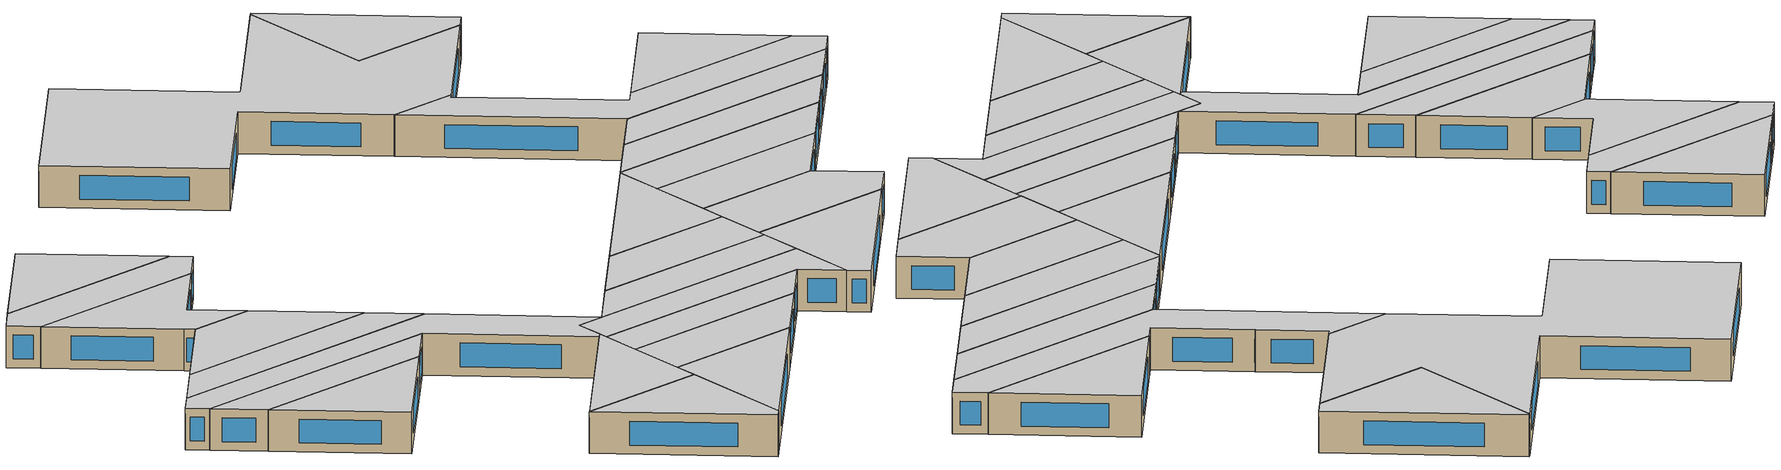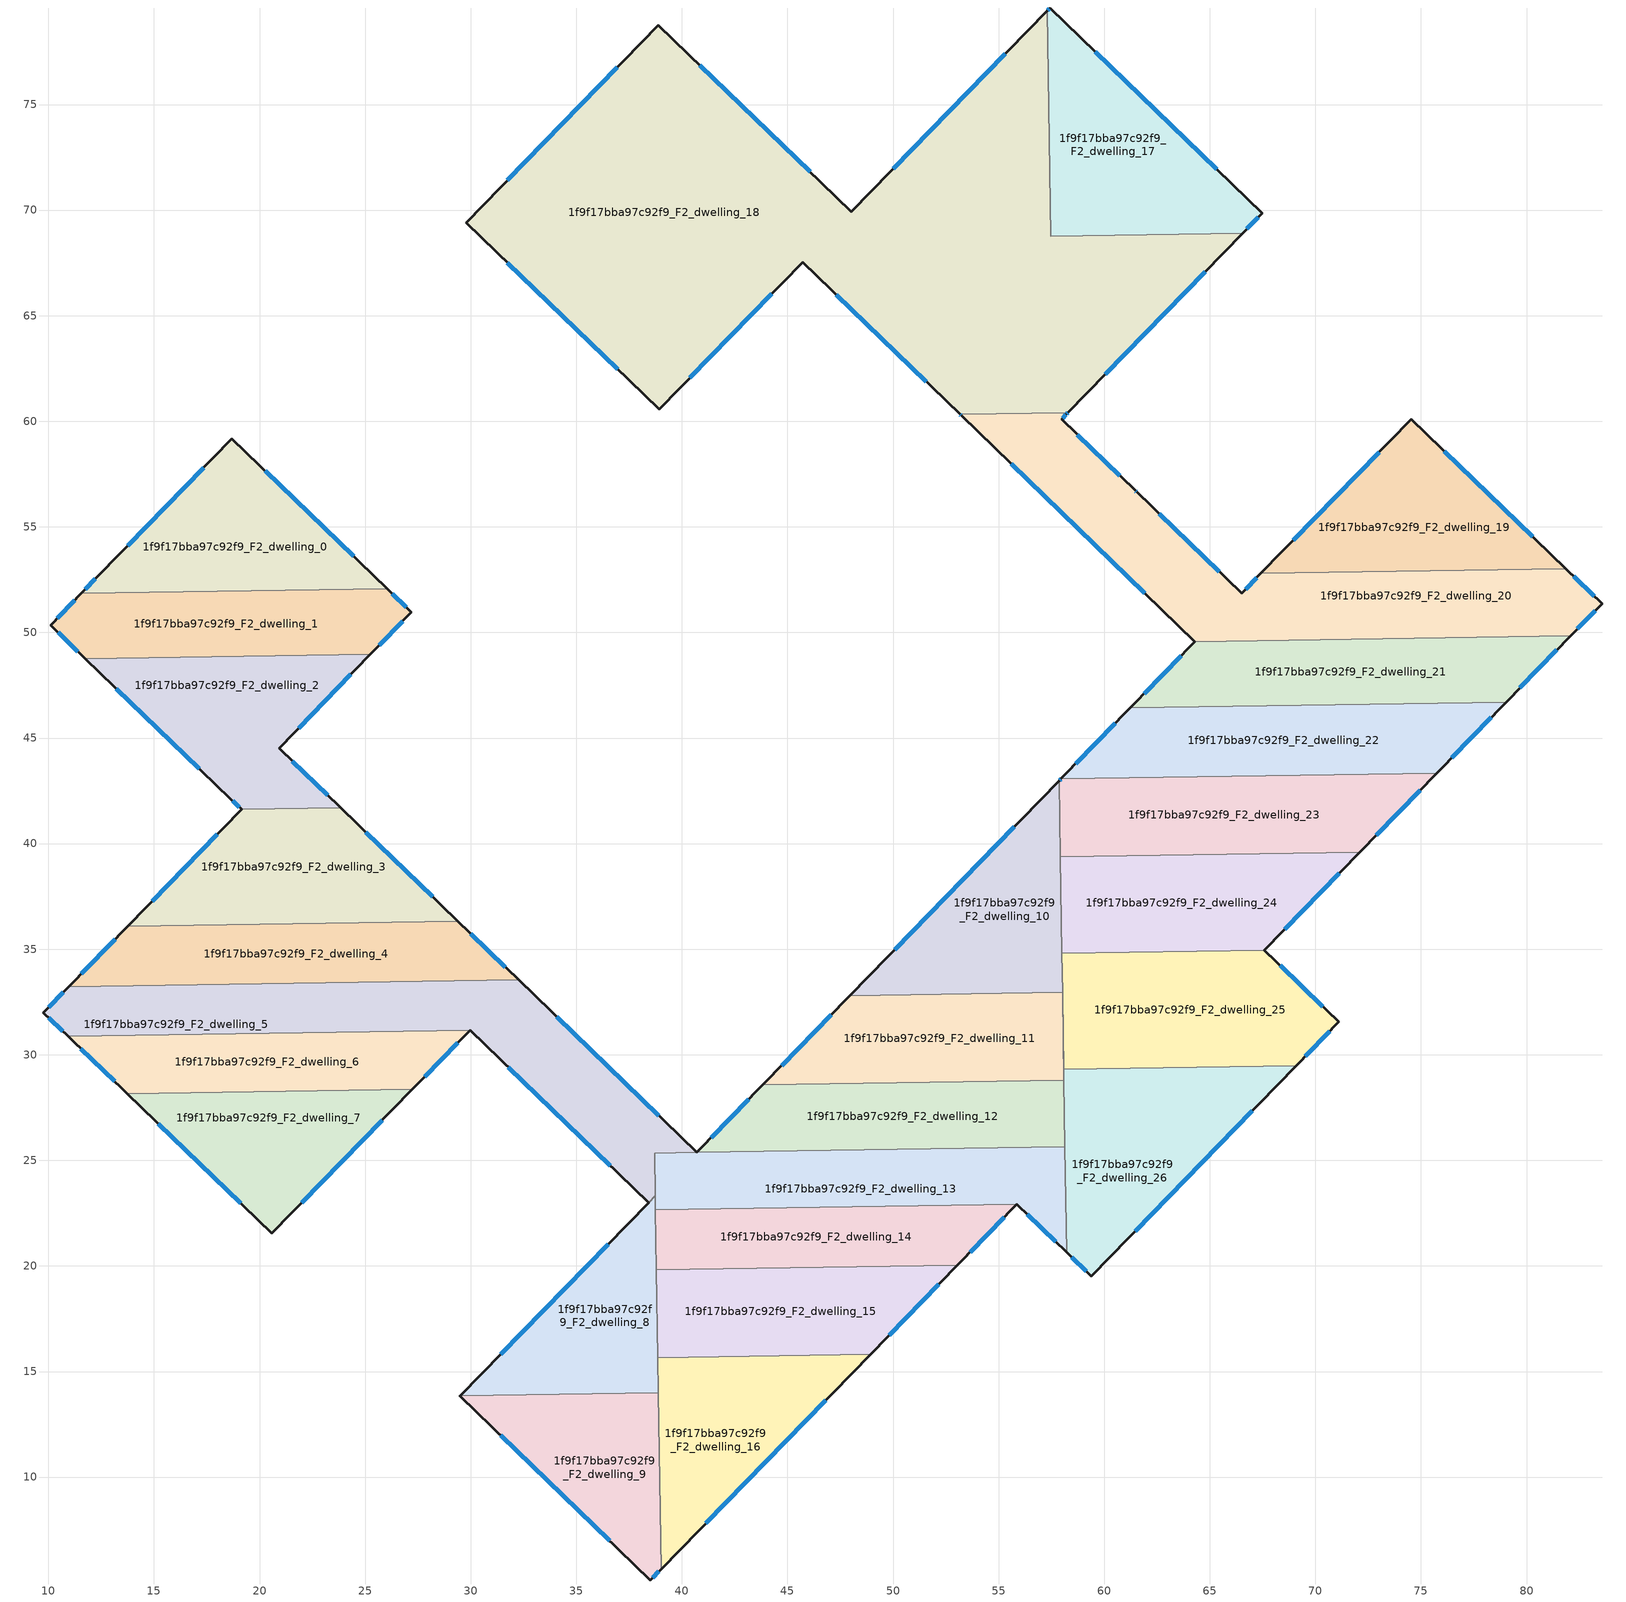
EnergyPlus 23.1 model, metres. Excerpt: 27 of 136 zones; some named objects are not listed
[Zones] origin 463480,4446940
1f9f17bba97c92f9_F2_dwelling_0
 floor to 1f9f17bba97c92f9_F1_dwelling_0 (EU_floor_Construction): 26.04,52.08 11.56,51.85 12.41,52.73 18.7,59.18 z6
 wall outside (EU_wall_Construction): 26.04,52.08 18.7,59.18 12.41,52.73 11.56,51.85 z6:9
 wall to 1f9f17bba97c92f9_F2_dwelling_1 (EU_wall_Construction): 11.56,51.85 26.04,52.08 z6:9
 window (EU_Window_Construction): 12.22,52.54 11.74,52.04 / 17.35,57.8 13.75,54.11 / 24.46,53.6 20.27,57.66 z6.64:8.36
 ceiling to 1f9f17bba97c92f9_F3_dwelling_0 (EU_floor_Construction): 26.04,52.08 18.7,59.18 12.41,52.73 11.56,51.85 z9
1f9f17bba97c92f9_F2_dwelling_1
 floor to 1f9f17bba97c92f9_F1_dwelling_1 (EU_floor_Construction): 27.2,50.96 25.25,48.96 11.76,48.75 10.1,50.35 11.56,51.85 26.04,52.08 z6
 wall outside (EU_wall_Construction): 25.25,48.96 27.2,50.96 26.04,52.08 / 11.56,51.85 10.1,50.35 11.76,48.75 z6:9
 wall to 1f9f17bba97c92f9_F2_dwelling_2 (EU_wall_Construction): 11.76,48.75 25.25,48.96 z6:9
 window (EU_Window_Construction): 26.95,51.2 26.29,51.84 / 25.67,49.39 26.78,50.53 / 10.46,50.01 11.4,49.1 / 11.25,51.53 10.41,50.67 z6.64:8.36
 ceiling to 1f9f17bba97c92f9_F3_dwelling_1 (EU_floor_Construction): 25.25,48.96 27.2,50.96 26.04,52.08 11.56,51.85 10.1,50.35 11.76,48.75 z9
1f9f17bba97c92f9_F2_dwelling_10
 floor to 1f9f17bba97c92f9_F1_dwelling_10 (EU_floor_Construction): 57.87,42.98 58.03,32.96 47.95,32.8 z6
 wall outside (EU_wall_Construction): 57.87,42.98 47.95,32.8 z6:9
 wall to 1f9f17bba97c92f9_F2_dwelling_11 (EU_wall_Construction): 47.95,32.8 58.03,32.96 z6:9
 wall to 1f9f17bba97c92f9_F2_dwelling_24 (EU_wall_Construction): 58,34.81 57.93,39.38 z6:9
 wall to 1f9f17bba97c92f9_F2_dwelling_23 (EU_wall_Construction): 57.93,39.38 57.87,42.98 z6:9
 wall to 1f9f17bba97c92f9_F2_dwelling_25 (EU_wall_Construction): 58.03,32.96 58,34.81 z6:9
 window (EU_Window_Construction): 55.75,40.8 50.07,34.98 z6.64:8.36
 ceiling to 1f9f17bba97c92f9_F3_dwelling_10 (EU_floor_Construction): 58.03,32.96 57.87,42.98 47.95,32.8 z9
1f9f17bba97c92f9_F2_dwelling_11
 floor to 1f9f17bba97c92f9_F1_dwelling_11 (EU_floor_Construction): 58.03,32.96 58.09,28.8 43.84,28.58 47.95,32.8 z6
 wall outside (EU_wall_Construction): 47.95,32.8 43.84,28.58 z6:9
 wall to 1f9f17bba97c92f9_F2_dwelling_12 (EU_wall_Construction): 43.84,28.58 58.09,28.8 z6:9
 wall to 1f9f17bba97c92f9_F2_dwelling_26 (EU_wall_Construction): 58.09,28.8 58.03,32.77 z6:9
 wall to 1f9f17bba97c92f9_F2_dwelling_25 (EU_wall_Construction): 58.03,32.77 58.03,32.95 z6:9
 window (EU_Window_Construction): 47.07,31.9 44.72,29.49 z6.64:8.36
 ceiling to 1f9f17bba97c92f9_F3_dwelling_11 (EU_floor_Construction): 58.09,28.8 58.03,32.96 47.95,32.8 43.84,28.58 z9
1f9f17bba97c92f9_F2_dwelling_12
 floor to 1f9f17bba97c92f9_F1_dwelling_12 (EU_floor_Construction): 58.09,28.8 58.14,25.64 40.71,25.37 43.84,28.58 z6
 wall outside (EU_wall_Construction): 43.84,28.58 40.71,25.37 z6:9
 wall to 1f9f17bba97c92f9_F2_dwelling_13 (EU_wall_Construction): 40.71,25.37 58.14,25.64 z6:9
 wall to 1f9f17bba97c92f9_F2_dwelling_26 (EU_wall_Construction): 58.14,25.64 58.09,28.8 z6:9
 window (EU_Window_Construction): 43.17,27.89 41.38,26.06 z6.64:8.36
 ceiling to 1f9f17bba97c92f9_F3_dwelling_12 (EU_floor_Construction): 58.14,25.64 58.09,28.8 43.84,28.58 40.71,25.37 z9
1f9f17bba97c92f9_F2_dwelling_13
 floor to 1f9f17bba97c92f9_F1_dwelling_13 (EU_floor_Construction): 58.14,25.64 58.22,20.64 55.86,22.92 38.75,22.66 38.71,25.34 z6
 wall outside (EU_wall_Construction): 55.86,22.92 58.22,20.64 z6:9
 wall to 1f9f17bba97c92f9_F2_dwelling_14 (EU_wall_Construction): 38.75,22.66 55.86,22.92 z6:9
 wall to 1f9f17bba97c92f9_F2_dwelling_5 (EU_wall_Construction): 40.71,25.37 38.71,25.34 38.74,23.32 z6:9
 wall to 1f9f17bba97c92f9_F2_dwelling_8 (EU_wall_Construction): 38.74,23.32 38.75,22.66 z6:9
 wall to 1f9f17bba97c92f9_F2_dwelling_26 (EU_wall_Construction): 58.22,20.64 58.14,25.64 z6:9
 window (EU_Window_Construction): 56.36,22.44 57.71,21.13 z6.64:8.36
 ceiling to 1f9f17bba97c92f9_F3_dwelling_13 (EU_floor_Construction): 58.22,20.64 58.14,25.64 38.71,25.34 38.75,22.66 55.86,22.92 z9
1f9f17bba97c92f9_F2_dwelling_14
 floor to 1f9f17bba97c92f9_F1_dwelling_14 (EU_floor_Construction): 55.86,22.92 53.04,20.04 38.79,19.82 38.75,22.66 z6
 wall outside (EU_wall_Construction): 53.04,20.04 55.86,22.92 z6:9
 wall to 1f9f17bba97c92f9_F2_dwelling_15 (EU_wall_Construction): 38.79,19.82 53.04,20.04 z6:9
 wall to 1f9f17bba97c92f9_F2_dwelling_8 (EU_wall_Construction): 38.75,22.66 38.79,19.82 z6:9
 window (EU_Window_Construction): 53.64,20.65 55.25,22.31 z6.64:8.36
 ceiling to 1f9f17bba97c92f9_F3_dwelling_14 (EU_floor_Construction): 53.04,20.04 55.86,22.92 38.75,22.66 38.79,19.82 z9
1f9f17bba97c92f9_F2_dwelling_15
 floor to 1f9f17bba97c92f9_F1_dwelling_15 (EU_floor_Construction): 53.04,20.04 48.93,15.82 38.86,15.66 38.79,19.82 z6
 wall outside (EU_wall_Construction): 48.93,15.82 53.04,20.04 z6:9
 wall to 1f9f17bba97c92f9_F2_dwelling_16 (EU_wall_Construction): 38.86,15.66 48.93,15.82 z6:9
 wall to 1f9f17bba97c92f9_F2_dwelling_8 (EU_wall_Construction): 38.79,19.82 38.86,15.66 z6:9
 window (EU_Window_Construction): 49.81,16.72 52.16,19.13 z6.64:8.36
 ceiling to 1f9f17bba97c92f9_F3_dwelling_15 (EU_floor_Construction): 48.93,15.82 53.04,20.04 38.79,19.82 38.86,15.66 z9
1f9f17bba97c92f9_F2_dwelling_16
 floor to 1f9f17bba97c92f9_F1_dwelling_16 (EU_floor_Construction): 48.93,15.82 39.01,5.64 38.86,15.66 z6
 wall outside (EU_wall_Construction): 39.01,5.64 48.93,15.82 z6:9
 wall to 1f9f17bba97c92f9_F2_dwelling_9 (EU_wall_Construction): 38.88,14 39.01,5.64 z6:9
 wall to 1f9f17bba97c92f9_F2_dwelling_8 (EU_wall_Construction): 38.86,15.66 38.88,14 z6:9
 window (EU_Window_Construction): 41.14,7.82 46.81,13.64 z6.64:8.36
 ceiling to 1f9f17bba97c92f9_F3_dwelling_16 (EU_floor_Construction): 39.01,5.64 48.93,15.82 38.86,15.66 z9
1f9f17bba97c92f9_F2_dwelling_17
 floor to 1f9f17bba97c92f9_F1_dwelling_17 (EU_floor_Construction): 67.48,69.85 66.56,68.91 57.47,68.77 57.3,79.44 57.43,79.57 z6
 wall outside (EU_wall_Construction): 66.56,68.91 67.48,69.85 57.43,79.57 57.3,79.44 z6:9
 wall to 1f9f17bba97c92f9_F2_dwelling_18 (EU_wall_Construction): 57.3,79.44 57.47,68.77 66.56,68.91 z6:9
 window (EU_Window_Construction): 66.76,69.11 67.29,69.65 / 57.41,79.54 57.33,79.47 / 65.33,71.93 59.59,77.49 z6.64:8.36
 ceiling to 1f9f17bba97c92f9_F3_dwelling_17 (EU_floor_Construction): 66.56,68.91 67.48,69.85 57.43,79.57 57.3,79.44 57.47,68.77 z9
1f9f17bba97c92f9_F2_dwelling_18
 floor to 1f9f17bba97c92f9_F1_dwelling_18 (EU_floor_Construction): 57.3,79.44 57.47,68.77 66.56,68.91 58.27,60.4 53.17,60.32 45.72,67.53 38.92,60.57 29.78,69.4 38.89,78.76 48.03,69.92 z6
 wall outside (EU_wall_Construction): 57.3,79.44 48.03,69.92 38.89,78.76 29.78,69.4 38.92,60.57 45.72,67.53 53.17,60.32 / 58.27,60.4 66.56,68.91 z6:9
 wall to 1f9f17bba97c92f9_F2_dwelling_20 (EU_wall_Construction): 53.17,60.32 58.27,60.4 z6:9
 window (EU_Window_Construction): 40.38,62.06 44.26,66.04 / 31.74,67.51 36.97,62.46 / 36.94,76.76 31.73,71.41 / 46.07,71.82 40.85,76.87 / 55.32,77.4 50.02,71.96 / 60.05,62.22 64.79,67.09 / 47.31,65.98 51.57,61.87 z6.64:8.36
 ceiling to 1f9f17bba97c92f9_F3_dwelling_18 (EU_floor_Construction): 58.27,60.4 66.56,68.91 57.47,68.77 57.3,79.44 48.03,69.92 38.89,78.76 29.78,69.4 38.92,60.57 45.72,67.53 53.17,60.32 z9
1f9f17bba97c92f9_F2_dwelling_19
 floor to 1f9f17bba97c92f9_F1_dwelling_19 (EU_floor_Construction): 81.86,53.02 67.42,52.79 74.54,60.1 z6
 wall outside (EU_wall_Construction): 81.86,53.02 74.54,60.1 67.42,52.79 z6:9
 wall to 1f9f17bba97c92f9_F2_dwelling_20 (EU_wall_Construction): 67.42,52.79 81.86,53.02 z6:9
 window (EU_Window_Construction): 80.29,54.53 76.11,58.58 / 73.01,58.53 68.94,54.36 z6.64:8.36
 ceiling to 1f9f17bba97c92f9_F3_dwelling_19 (EU_floor_Construction): 81.86,53.02 74.54,60.1 67.42,52.79 z9
1f9f17bba97c92f9_F2_dwelling_2
 floor to 1f9f17bba97c92f9_F1_dwelling_2 (EU_floor_Construction): 25.25,48.96 20.92,44.52 23.85,41.69 19.15,41.62 18.6,42.13 11.76,48.75 z6
 wall outside (EU_wall_Construction): 23.85,41.69 20.92,44.52 25.25,48.96 / 11.76,48.75 18.6,42.13 19.15,41.62 z6:9
 wall to 1f9f17bba97c92f9_F2_dwelling_3 (EU_wall_Construction): 19.15,41.62 23.85,41.69 z6:9
 window (EU_Window_Construction): 21.85,45.47 24.33,48.01 / 23.22,42.29 21.55,43.91 / 18.72,42.02 19.03,41.73 / 13.22,47.33 17.14,43.55 z6.64:8.36
 ceiling to 1f9f17bba97c92f9_F3_dwelling_2 (EU_floor_Construction): 23.85,41.69 20.92,44.52 25.25,48.96 11.76,48.75 18.6,42.13 19.15,41.62 z9
1f9f17bba97c92f9_F2_dwelling_20
 floor to 1f9f17bba97c92f9_F1_dwelling_20 (EU_floor_Construction): 81.86,53.02 83.57,51.36 82.09,49.84 64.29,49.57 53.22,60.27 53.17,60.32 58.27,60.4 58.22,60.35 57.98,60.1 61.49,56.7 61.53,56.66 66.5,51.86 67.42,52.79 z6
 wall outside (EU_wall_Construction): 53.17,60.32 53.22,60.27 64.29,49.57 / 67.42,52.79 66.5,51.86 61.53,56.66 61.49,56.7 57.98,60.1 58.22,60.35 58.27,60.4 / 82.09,49.84 83.57,51.36 81.86,53.02 z6:9
 wall to 1f9f17bba97c92f9_F2_dwelling_21 (EU_wall_Construction): 64.29,49.57 82.09,49.84 z6:9
 window (EU_Window_Construction): 55.59,57.98 61.92,51.86 / 53.18,60.31 53.21,60.28 / 58.23,60.36 58.26,60.39 / 58.03,60.15 58.17,60.3 / 60.74,57.43 58.73,59.37 / 61.53,56.67 61.5,56.69 / 65.44,52.88 62.6,55.63 / 67.22,52.59 66.7,52.06 / 83.21,51.72 82.23,52.66 / 82.41,50.17 83.26,51.04 z6.64:8.36
 ceiling to 1f9f17bba97c92f9_F3_dwelling_20 (EU_floor_Construction): 82.09,49.84 83.57,51.36 81.86,53.02 67.42,52.79 66.5,51.86 61.53,56.66 61.49,56.7 57.98,60.1 58.22,60.35 58.27,60.4 53.17,60.32 53.22,60.27 64.29,49.57 z9
1f9f17bba97c92f9_F2_dwelling_21
 floor to 1f9f17bba97c92f9_F1_dwelling_21 (EU_floor_Construction): 82.09,49.84 79.03,46.7 61.23,46.43 64.29,49.57 z6
 wall outside (EU_wall_Construction): 64.29,49.57 61.23,46.43 / 79.03,46.7 82.09,49.84 z6:9
 wall to 1f9f17bba97c92f9_F2_dwelling_22 (EU_wall_Construction): 61.23,46.43 79.03,46.7 z6:9
 window (EU_Window_Construction): 63.64,48.9 61.89,47.1 / 79.69,47.38 81.44,49.17 z6.64:8.36
 ceiling to 1f9f17bba97c92f9_F3_dwelling_21 (EU_floor_Construction): 79.03,46.7 82.09,49.84 64.29,49.57 61.23,46.43 z9
1f9f17bba97c92f9_F2_dwelling_22
 floor to 1f9f17bba97c92f9_F1_dwelling_22 (EU_floor_Construction): 79.03,46.7 75.75,43.34 57.95,43.06 61.23,46.43 z6
 wall outside (EU_wall_Construction): 61.23,46.43 57.95,43.06 / 75.75,43.34 79.03,46.7 z6:9
 wall to 1f9f17bba97c92f9_F2_dwelling_23 (EU_wall_Construction): 57.95,43.06 75.75,43.34 z6:9
 window (EU_Window_Construction): 60.53,45.71 58.65,43.78 / 76.45,44.06 78.33,45.98 z6.64:8.36
 ceiling to 1f9f17bba97c92f9_F3_dwelling_22 (EU_floor_Construction): 75.75,43.34 79.03,46.7 61.23,46.43 57.95,43.06 z9
1f9f17bba97c92f9_F2_dwelling_23
 floor to 1f9f17bba97c92f9_F1_dwelling_23 (EU_floor_Construction): 75.75,43.34 72.1,39.6 57.93,39.38 57.87,42.98 57.95,43.06 z6
 wall outside (EU_wall_Construction): 72.1,39.6 75.75,43.34 / 57.95,43.06 57.87,42.98 z6:9
 wall to 1f9f17bba97c92f9_F2_dwelling_24 (EU_wall_Construction): 57.93,39.38 72.1,39.6 z6:9
 window (EU_Window_Construction): 72.89,40.4 74.97,42.54 / 57.93,43.04 57.89,42.99 z6.64:8.36
 ceiling to 1f9f17bba97c92f9_F3_dwelling_23 (EU_floor_Construction): 72.1,39.6 75.75,43.34 57.95,43.06 57.87,42.98 57.93,39.38 z9
1f9f17bba97c92f9_F2_dwelling_24
 floor to 1f9f17bba97c92f9_F1_dwelling_24 (EU_floor_Construction): 72.1,39.6 67.58,34.96 58,34.81 57.93,39.38 z6
 wall outside (EU_wall_Construction): 67.58,34.96 72.1,39.6 z6:9
 wall to 1f9f17bba97c92f9_F2_dwelling_25 (EU_wall_Construction): 58,34.81 67.58,34.96 z6:9
 window (EU_Window_Construction): 68.55,35.95 71.14,38.6 z6.64:8.36
 ceiling to 1f9f17bba97c92f9_F3_dwelling_24 (EU_floor_Construction): 67.58,34.96 72.1,39.6 57.93,39.38 58,34.81 z9
1f9f17bba97c92f9_F2_dwelling_25
 floor to 1f9f17bba97c92f9_F1_dwelling_25 (EU_floor_Construction): 71.11,31.55 69.09,29.48 58.08,29.31 58,34.81 67.58,34.96 z6
 wall outside (EU_wall_Construction): 69.09,29.48 71.11,31.55 67.58,34.96 z6:9
 wall to 1f9f17bba97c92f9_F2_dwelling_26 (EU_wall_Construction): 58.03,32.77 58.08,29.31 69.09,29.48 z6:9
 window (EU_Window_Construction): 69.52,29.92 70.67,31.11 / 70.35,32.28 68.34,34.23 z6.64:8.36
 ceiling to 1f9f17bba97c92f9_F3_dwelling_25 (EU_floor_Construction): 69.09,29.48 71.11,31.55 67.58,34.96 58,34.81 58.08,29.31 z9
1f9f17bba97c92f9_F2_dwelling_26
 floor to 1f9f17bba97c92f9_F1_dwelling_26 (EU_floor_Construction): 69.09,29.48 59.39,19.51 58.22,20.64 58.08,29.31 z6
 wall outside (EU_wall_Construction): 58.22,20.64 59.39,19.51 69.09,29.48 z6:9
 window (EU_Window_Construction): 58.47,20.4 59.14,19.75 / 61.47,21.65 67.01,27.34 z6.64:8.36
 ceiling to 1f9f17bba97c92f9_F3_dwelling_26 (EU_floor_Construction): 59.39,19.51 69.09,29.48 58.08,29.31 58.22,20.64 z9
1f9f17bba97c92f9_F2_dwelling_3
 floor to 1f9f17bba97c92f9_F1_dwelling_3 (EU_floor_Construction): 29.39,36.33 13.76,36.09 19.15,41.62 23.85,41.69 z6
 wall outside (EU_wall_Construction): 19.15,41.62 13.76,36.09 / 29.39,36.33 23.85,41.69 z6:9
 wall to 1f9f17bba97c92f9_F2_dwelling_4 (EU_wall_Construction): 13.76,36.09 29.39,36.33 z6:9
 window (EU_Window_Construction): 17.99,40.43 14.91,37.27 / 28.2,37.48 25.03,40.54 z6.64:8.36
 ceiling to 1f9f17bba97c92f9_F3_dwelling_3 (EU_floor_Construction): 29.39,36.33 23.85,41.69 19.15,41.62 13.76,36.09 z9
1f9f17bba97c92f9_F2_dwelling_4
 floor to 1f9f17bba97c92f9_F1_dwelling_4 (EU_floor_Construction): 32.26,33.55 10.96,33.21 13.76,36.09 29.39,36.33 z6
 wall outside (EU_wall_Construction): 13.76,36.09 10.96,33.21 / 32.26,33.55 29.39,36.33 z6:9
 wall to 1f9f17bba97c92f9_F2_dwelling_5 (EU_wall_Construction): 10.96,33.21 32.26,33.55 z6:9
 window (EU_Window_Construction): 13.16,35.47 11.56,33.83 / 31.65,34.14 30,35.73 z6.64:8.36
 ceiling to 1f9f17bba97c92f9_F3_dwelling_4 (EU_floor_Construction): 32.26,33.55 29.39,36.33 13.76,36.09 10.96,33.21 z9
1f9f17bba97c92f9_F2_dwelling_5
 floor to 1f9f17bba97c92f9_F1_dwelling_5 (EU_floor_Construction): 40.71,25.37 38.71,25.34 38.74,23.32 38.42,23 29.97,31.16 10.93,30.87 9.77,31.99 10.96,33.21 32.26,33.55 z6
 wall outside (EU_wall_Construction): 29.97,31.16 38.42,23 / 10.96,33.21 9.77,31.99 10.93,30.87 / 40.71,25.37 32.26,33.55 z6:9
 wall to 1f9f17bba97c92f9_F2_dwelling_6 (EU_wall_Construction): 10.93,30.87 29.97,31.16 z6:9
 wall to 1f9f17bba97c92f9_F2_dwelling_8 (EU_wall_Construction): 38.42,22.99 38.74,23.32 z6:9
 window (EU_Window_Construction): 31.78,29.41 36.61,24.75 / 10.02,31.75 10.68,31.11 / 10.7,32.95 10.02,32.25 / 38.9,27.12 34.07,31.8 z6.64:8.36
 ceiling to 1f9f17bba97c92f9_F3_dwelling_5 (EU_floor_Construction): 38.74,23.32 38.71,25.34 40.71,25.37 32.26,33.55 10.96,33.21 9.77,31.99 10.93,30.87 29.97,31.16 38.42,23 z9
1f9f17bba97c92f9_F2_dwelling_6
 floor to 1f9f17bba97c92f9_F1_dwelling_6 (EU_floor_Construction): 29.97,31.16 27.24,28.37 13.74,28.16 10.93,30.87 z6
 wall outside (EU_wall_Construction): 27.24,28.37 29.97,31.16 / 10.93,30.87 13.74,28.16 z6:9
 wall to 1f9f17bba97c92f9_F2_dwelling_7 (EU_wall_Construction): 13.74,28.16 27.24,28.37 z6:9
 window (EU_Window_Construction): 27.82,28.97 29.38,30.56 / 11.53,30.29 13.14,28.74 z6.64:8.36
 ceiling to 1f9f17bba97c92f9_F3_dwelling_6 (EU_floor_Construction): 27.24,28.37 29.97,31.16 10.93,30.87 13.74,28.16 z9
1f9f17bba97c92f9_F2_dwelling_7
 floor to 1f9f17bba97c92f9_F1_dwelling_7 (EU_floor_Construction): 27.24,28.37 20.58,21.54 13.74,28.16 z6
 wall outside (EU_wall_Construction): 13.74,28.16 20.58,21.54 27.24,28.37 z6:9
 window (EU_Window_Construction): 15.2,26.74 19.12,22.96 / 22.01,23 25.81,26.9 z6.64:8.36
 ceiling to 1f9f17bba97c92f9_F3_dwelling_7 (EU_floor_Construction): 20.58,21.54 27.24,28.37 13.74,28.16 z9
1f9f17bba97c92f9_F2_dwelling_8
 floor to 1f9f17bba97c92f9_F1_dwelling_8 (EU_floor_Construction): 38.74,23.32 38.88,14 29.51,13.85 z6
 wall outside (EU_wall_Construction): 38.42,22.99 29.51,13.85 z6:9
 wall to 1f9f17bba97c92f9_F2_dwelling_9 (EU_wall_Construction): 29.51,13.85 38.88,14 z6:9
 window (EU_Window_Construction): 36.51,21.04 31.42,15.81 z6.64:8.36
 ceiling to 1f9f17bba97c92f9_F3_dwelling_8 (EU_floor_Construction): 38.88,14 38.74,23.32 29.51,13.85 z9
1f9f17bba97c92f9_F2_dwelling_9
 floor to 1f9f17bba97c92f9_F1_dwelling_9 (EU_floor_Construction): 38.88,14 39.01,5.64 38.51,5.13 29.49,13.84 29.51,13.85 z6
 wall outside (EU_wall_Construction): 29.51,13.85 29.49,13.84 38.51,5.13 39.01,5.64 z6:9
 window (EU_Window_Construction): 38.62,5.24 38.9,5.53 / 31.43,11.97 36.58,6.99 z6.64:8.36
 ceiling to 1f9f17bba97c92f9_F3_dwelling_9 (EU_floor_Construction): 38.51,5.13 39.01,5.64 38.88,14 29.51,13.85 29.49,13.84 z9
[Building]
EU S2 Campaign: North Axis=0; Terrain=City; Solar Distribution=FullExterior
[Site:Location]
Yerevan-Zvartnots.Intl.AP: Latitude=40.15; Longitude=44.383; Time Zone=4; Elevation=854
[SizingPeriod:WeatherFileDays]
AnnualSizingPeriod: Begin Month=1; Begin Day of Month=1; End Month=12; End Day of Month=31; Day of Week for Start Day=Monday; Use Weather File Daylight Saving Period=No; Use Weather File Rain and Snow Indicators=No
[MATERIAL]
EU_InternalMass_Material: Roughness=MediumRough; Thickness=0.1; Conductivity=1; Density=1800; Specific Heat=900; Thermal Absorptance=0.9; Solar Absorptance=0.7; Visible Absorptance=0.7
[MATERIAL:NOMASS] Roughness=MediumRough; Thermal Absorptance=0.9; Solar Absorptance=0.7; Visible Absorptance=0.7
Name | Thermal Resistance
EU_wall_NoMass | 1.05043
EU_floor_NoMass | 0.478065
[WINDOWMATERIAL:SIMPLEGLAZINGSYSTEM]
EU_Window_SimpleGlazing: UFactor=2.5566; Solar Heat Gain Coefficient=0.75; Visible Transmittance=0.75
[CONSTRUCTION]
EU_wall_Construction: EU_wall_NoMass
EU_floor_Construction: EU_floor_NoMass
EU_Window_Construction: EU_Window_SimpleGlazing
EU_InternalMass_Construction: EU_InternalMass_Material
[ZONE] Type=1; Multiplier=1; Ceiling Height=autocalculate; Floor Area=autocalculate; Part of Total Floor Area=Yes
Name | Volume
1f9f17bba97c92f9_F2_dwelling_0 | 156.762
1f9f17bba97c92f9_F2_dwelling_1 | 144.111
1f9f17bba97c92f9_F2_dwelling_10 | 151.508
1f9f17bba97c92f9_F2_dwelling_11 | 151.545
1f9f17bba97c92f9_F2_dwelling_12 | 150.179
1f9f17bba97c92f9_F2_dwelling_13 | 164.47
1f9f17bba97c92f9_F2_dwelling_14 | 133.849
1f9f17bba97c92f9_F2_dwelling_15 | 151.523
1f9f17bba97c92f9_F2_dwelling_16 | 151.51
1f9f17bba97c92f9_F2_dwelling_17 | 177.066
1f9f17bba97c92f9_F2_dwelling_18 | 1006.39
1f9f17bba97c92f9_F2_dwelling_19 | 155.8125
1f9f17bba97c92f9_F2_dwelling_2 | 160.2
1f9f17bba97c92f9_F2_dwelling_20 | 293.873
1f9f17bba97c92f9_F2_dwelling_21 | 165.175
1f9f17bba97c92f9_F2_dwelling_22 | 177.008
1f9f17bba97c92f9_F2_dwelling_23 | 177.078
1f9f17bba97c92f9_F2_dwelling_24 | 162.957
1f9f17bba97c92f9_F2_dwelling_25 | 191.166
1f9f17bba97c92f9_F2_dwelling_26 | 177.06
1f9f17bba97c92f9_F2_dwelling_3 | 166.003
1f9f17bba97c92f9_F2_dwelling_4 | 156.719
1f9f17bba97c92f9_F2_dwelling_5 | 256.618
1f9f17bba97c92f9_F2_dwelling_6 | 134.451
1f9f17bba97c92f9_F2_dwelling_7 | 136.15
1f9f17bba97c92f9_F2_dwelling_8 | 131.094
1f9f17bba97c92f9_F2_dwelling_9 | 131.434
[INTERNALMASS] Construction=EU_InternalMass_Construction
Name | Zone or ZoneList | Surface Area
1f9f17bba97c92f9_F2_dwelling_0_EU_InternalMass | 1f9f17bba97c92f9_F2_dwelling_0 | 52.2539
1f9f17bba97c92f9_F2_dwelling_1_EU_InternalMass | 1f9f17bba97c92f9_F2_dwelling_1 | 48.037
1f9f17bba97c92f9_F2_dwelling_2_EU_InternalMass | 1f9f17bba97c92f9_F2_dwelling_2 | 53.4002
1f9f17bba97c92f9_F2_dwelling_3_EU_InternalMass | 1f9f17bba97c92f9_F2_dwelling_3 | 55.3343
1f9f17bba97c92f9_F2_dwelling_4_EU_InternalMass | 1f9f17bba97c92f9_F2_dwelling_4 | 52.2394
1f9f17bba97c92f9_F2_dwelling_5_EU_InternalMass | 1f9f17bba97c92f9_F2_dwelling_5 | 85.5473
1f9f17bba97c92f9_F2_dwelling_6_EU_InternalMass | 1f9f17bba97c92f9_F2_dwelling_6 | 44.8238
1f9f17bba97c92f9_F2_dwelling_7_EU_InternalMass | 1f9f17bba97c92f9_F2_dwelling_7 | 45.3794
1f9f17bba97c92f9_F2_dwelling_8_EU_InternalMass | 1f9f17bba97c92f9_F2_dwelling_8 | 43.7294
1f9f17bba97c92f9_F2_dwelling_9_EU_InternalMass | 1f9f17bba97c92f9_F2_dwelling_9 | 43.8024
1f9f17bba97c92f9_F2_dwelling_10_EU_InternalMass | 1f9f17bba97c92f9_F2_dwelling_10 | 50.5029
1f9f17bba97c92f9_F2_dwelling_11_EU_InternalMass | 1f9f17bba97c92f9_F2_dwelling_11 | 50.5147
1f9f17bba97c92f9_F2_dwelling_12_EU_InternalMass | 1f9f17bba97c92f9_F2_dwelling_12 | 50.0598
1f9f17bba97c92f9_F2_dwelling_13_EU_InternalMass | 1f9f17bba97c92f9_F2_dwelling_13 | 54.8231
1f9f17bba97c92f9_F2_dwelling_14_EU_InternalMass | 1f9f17bba97c92f9_F2_dwelling_14 | 44.6165
1f9f17bba97c92f9_F2_dwelling_15_EU_InternalMass | 1f9f17bba97c92f9_F2_dwelling_15 | 50.5076
1f9f17bba97c92f9_F2_dwelling_16_EU_InternalMass | 1f9f17bba97c92f9_F2_dwelling_16 | 50.5031
1f9f17bba97c92f9_F2_dwelling_17_EU_InternalMass | 1f9f17bba97c92f9_F2_dwelling_17 | 59.0217
1f9f17bba97c92f9_F2_dwelling_18_EU_InternalMass | 1f9f17bba97c92f9_F2_dwelling_18 | 335.473
1f9f17bba97c92f9_F2_dwelling_19_EU_InternalMass | 1f9f17bba97c92f9_F2_dwelling_19 | 51.9375
1f9f17bba97c92f9_F2_dwelling_20_EU_InternalMass | 1f9f17bba97c92f9_F2_dwelling_20 | 97.9504
1f9f17bba97c92f9_F2_dwelling_21_EU_InternalMass | 1f9f17bba97c92f9_F2_dwelling_21 | 55.0584
1f9f17bba97c92f9_F2_dwelling_22_EU_InternalMass | 1f9f17bba97c92f9_F2_dwelling_22 | 59.0025
1f9f17bba97c92f9_F2_dwelling_23_EU_InternalMass | 1f9f17bba97c92f9_F2_dwelling_23 | 59.0262
1f9f17bba97c92f9_F2_dwelling_24_EU_InternalMass | 1f9f17bba97c92f9_F2_dwelling_24 | 54.3189
1f9f17bba97c92f9_F2_dwelling_25_EU_InternalMass | 1f9f17bba97c92f9_F2_dwelling_25 | 63.722
1f9f17bba97c92f9_F2_dwelling_26_EU_InternalMass | 1f9f17bba97c92f9_F2_dwelling_26 | 59.0234
[OTHEREQUIPMENT] Fuel Type=Electricity; Design Level Calculation Method=Watts/Area; Power per Zone Floor Area=1; Fraction Latent=0; Fraction Radiant=0; Fraction Lost=0; Carbon Dioxide Generation Rate=0; EndUse Subcategory=EU_Step8_InternalGains
Name | Zone or ZoneList or Space or SpaceList | Schedule
EU_Step8_InternalGain_1f9f17bba97c92f9_F2_dwelling_0_f000 | 1f9f17bba97c92f9_F2_dwelling_0 | EU_Step8_GainSchedule_1f9f17bba97c92f9_F2_dwelling_0_f000
EU_Step8_InternalGain_1f9f17bba97c92f9_F2_dwelling_1_f000 | 1f9f17bba97c92f9_F2_dwelling_1 | EU_Step8_GainSchedule_1f9f17bba97c92f9_F2_dwelling_1_f000
EU_Step8_InternalGain_1f9f17bba97c92f9_F2_dwelling_2_f000 | 1f9f17bba97c92f9_F2_dwelling_2 | EU_Step8_GainSchedule_1f9f17bba97c92f9_F2_dwelling_2_f000
EU_Step8_InternalGain_1f9f17bba97c92f9_F2_dwelling_3_f000 | 1f9f17bba97c92f9_F2_dwelling_3 | EU_Step8_GainSchedule_1f9f17bba97c92f9_F2_dwelling_3_f000
EU_Step8_InternalGain_1f9f17bba97c92f9_F2_dwelling_4_f000 | 1f9f17bba97c92f9_F2_dwelling_4 | EU_Step8_GainSchedule_1f9f17bba97c92f9_F2_dwelling_4_f000
EU_Step8_InternalGain_1f9f17bba97c92f9_F2_dwelling_5_f000 | 1f9f17bba97c92f9_F2_dwelling_5 | EU_Step8_GainSchedule_1f9f17bba97c92f9_F2_dwelling_5_f000
EU_Step8_InternalGain_1f9f17bba97c92f9_F2_dwelling_6_f000 | 1f9f17bba97c92f9_F2_dwelling_6 | EU_Step8_GainSchedule_1f9f17bba97c92f9_F2_dwelling_6_f000
EU_Step8_InternalGain_1f9f17bba97c92f9_F2_dwelling_7_f000 | 1f9f17bba97c92f9_F2_dwelling_7 | EU_Step8_GainSchedule_1f9f17bba97c92f9_F2_dwelling_7_f000
EU_Step8_InternalGain_1f9f17bba97c92f9_F2_dwelling_8_f000 | 1f9f17bba97c92f9_F2_dwelling_8 | EU_Step8_GainSchedule_1f9f17bba97c92f9_F2_dwelling_8_f000
EU_Step8_InternalGain_1f9f17bba97c92f9_F2_dwelling_9_f000 | 1f9f17bba97c92f9_F2_dwelling_9 | EU_Step8_GainSchedule_1f9f17bba97c92f9_F2_dwelling_9_f000
EU_Step8_InternalGain_1f9f17bba97c92f9_F2_dwelling_10_f000 | 1f9f17bba97c92f9_F2_dwelling_10 | EU_Step8_GainSchedule_1f9f17bba97c92f9_F2_dwelling_10_f000
EU_Step8_InternalGain_1f9f17bba97c92f9_F2_dwelling_11_f000 | 1f9f17bba97c92f9_F2_dwelling_11 | EU_Step8_GainSchedule_1f9f17bba97c92f9_F2_dwelling_11_f000
EU_Step8_InternalGain_1f9f17bba97c92f9_F2_dwelling_12_f000 | 1f9f17bba97c92f9_F2_dwelling_12 | EU_Step8_GainSchedule_1f9f17bba97c92f9_F2_dwelling_12_f000
EU_Step8_InternalGain_1f9f17bba97c92f9_F2_dwelling_13_f000 | 1f9f17bba97c92f9_F2_dwelling_13 | EU_Step8_GainSchedule_1f9f17bba97c92f9_F2_dwelling_13_f000
EU_Step8_InternalGain_1f9f17bba97c92f9_F2_dwelling_14_f000 | 1f9f17bba97c92f9_F2_dwelling_14 | EU_Step8_GainSchedule_1f9f17bba97c92f9_F2_dwelling_14_f000
EU_Step8_InternalGain_1f9f17bba97c92f9_F2_dwelling_15_f000 | 1f9f17bba97c92f9_F2_dwelling_15 | EU_Step8_GainSchedule_1f9f17bba97c92f9_F2_dwelling_15_f000
EU_Step8_InternalGain_1f9f17bba97c92f9_F2_dwelling_16_f000 | 1f9f17bba97c92f9_F2_dwelling_16 | EU_Step8_GainSchedule_1f9f17bba97c92f9_F2_dwelling_16_f000
EU_Step8_InternalGain_1f9f17bba97c92f9_F2_dwelling_17_f000 | 1f9f17bba97c92f9_F2_dwelling_17 | EU_Step8_GainSchedule_1f9f17bba97c92f9_F2_dwelling_17_f000
EU_Step8_InternalGain_1f9f17bba97c92f9_F2_dwelling_18_f000 | 1f9f17bba97c92f9_F2_dwelling_18 | EU_Step8_GainSchedule_1f9f17bba97c92f9_F2_dwelling_18_f000
EU_Step8_InternalGain_1f9f17bba97c92f9_F2_dwelling_19_f000 | 1f9f17bba97c92f9_F2_dwelling_19 | EU_Step8_GainSchedule_1f9f17bba97c92f9_F2_dwelling_19_f000
EU_Step8_InternalGain_1f9f17bba97c92f9_F2_dwelling_20_f000 | 1f9f17bba97c92f9_F2_dwelling_20 | EU_Step8_GainSchedule_1f9f17bba97c92f9_F2_dwelling_20_f000
EU_Step8_InternalGain_1f9f17bba97c92f9_F2_dwelling_21_f000 | 1f9f17bba97c92f9_F2_dwelling_21 | EU_Step8_GainSchedule_1f9f17bba97c92f9_F2_dwelling_21_f000
EU_Step8_InternalGain_1f9f17bba97c92f9_F2_dwelling_22_f000 | 1f9f17bba97c92f9_F2_dwelling_22 | EU_Step8_GainSchedule_1f9f17bba97c92f9_F2_dwelling_22_f000
EU_Step8_InternalGain_1f9f17bba97c92f9_F2_dwelling_23_f000 | 1f9f17bba97c92f9_F2_dwelling_23 | EU_Step8_GainSchedule_1f9f17bba97c92f9_F2_dwelling_23_f000
EU_Step8_InternalGain_1f9f17bba97c92f9_F2_dwelling_24_f000 | 1f9f17bba97c92f9_F2_dwelling_24 | EU_Step8_GainSchedule_1f9f17bba97c92f9_F2_dwelling_24_f000
EU_Step8_InternalGain_1f9f17bba97c92f9_F2_dwelling_25_f000 | 1f9f17bba97c92f9_F2_dwelling_25 | EU_Step8_GainSchedule_1f9f17bba97c92f9_F2_dwelling_25_f000
EU_Step8_InternalGain_1f9f17bba97c92f9_F2_dwelling_26_f000 | 1f9f17bba97c92f9_F2_dwelling_26 | EU_Step8_GainSchedule_1f9f17bba97c92f9_F2_dwelling_26_f000
[ZONEVENTILATION:DESIGNFLOWRATE] Schedule=EU_AlwaysOn; Design Flow Rate Calculation Method=AirChanges/Hour; Air Changes per Hour=0.557805; Ventilation Type=Natural; Fan Pressure Rise=0; Fan Total Efficiency=1; Constant Term Coefficient=1; Temperature Term Coefficient=0; Velocity Term Coefficient=0; Velocity Squared Term Coefficient=0; Minimum Indoor Temperature=-100; Maximum Indoor Temperature=100; Delta Temperature=-100; Minimum Outdoor Temperature=-100; Maximum Outdoor Temperature=100; Maximum Wind Speed=40
Name | Zone or ZoneList or Space or SpaceList
EU_ConstantAir_1f9f17bba97c92f9_F2_dwelling_0 | 1f9f17bba97c92f9_F2_dwelling_0
EU_ConstantAir_1f9f17bba97c92f9_F2_dwelling_1 | 1f9f17bba97c92f9_F2_dwelling_1
EU_ConstantAir_1f9f17bba97c92f9_F2_dwelling_2 | 1f9f17bba97c92f9_F2_dwelling_2
EU_ConstantAir_1f9f17bba97c92f9_F2_dwelling_3 | 1f9f17bba97c92f9_F2_dwelling_3
EU_ConstantAir_1f9f17bba97c92f9_F2_dwelling_4 | 1f9f17bba97c92f9_F2_dwelling_4
EU_ConstantAir_1f9f17bba97c92f9_F2_dwelling_5 | 1f9f17bba97c92f9_F2_dwelling_5
EU_ConstantAir_1f9f17bba97c92f9_F2_dwelling_6 | 1f9f17bba97c92f9_F2_dwelling_6
EU_ConstantAir_1f9f17bba97c92f9_F2_dwelling_7 | 1f9f17bba97c92f9_F2_dwelling_7
EU_ConstantAir_1f9f17bba97c92f9_F2_dwelling_8 | 1f9f17bba97c92f9_F2_dwelling_8
EU_ConstantAir_1f9f17bba97c92f9_F2_dwelling_9 | 1f9f17bba97c92f9_F2_dwelling_9
EU_ConstantAir_1f9f17bba97c92f9_F2_dwelling_10 | 1f9f17bba97c92f9_F2_dwelling_10
EU_ConstantAir_1f9f17bba97c92f9_F2_dwelling_11 | 1f9f17bba97c92f9_F2_dwelling_11
EU_ConstantAir_1f9f17bba97c92f9_F2_dwelling_12 | 1f9f17bba97c92f9_F2_dwelling_12
EU_ConstantAir_1f9f17bba97c92f9_F2_dwelling_13 | 1f9f17bba97c92f9_F2_dwelling_13
EU_ConstantAir_1f9f17bba97c92f9_F2_dwelling_14 | 1f9f17bba97c92f9_F2_dwelling_14
EU_ConstantAir_1f9f17bba97c92f9_F2_dwelling_15 | 1f9f17bba97c92f9_F2_dwelling_15
EU_ConstantAir_1f9f17bba97c92f9_F2_dwelling_16 | 1f9f17bba97c92f9_F2_dwelling_16
EU_ConstantAir_1f9f17bba97c92f9_F2_dwelling_17 | 1f9f17bba97c92f9_F2_dwelling_17
EU_ConstantAir_1f9f17bba97c92f9_F2_dwelling_18 | 1f9f17bba97c92f9_F2_dwelling_18
EU_ConstantAir_1f9f17bba97c92f9_F2_dwelling_19 | 1f9f17bba97c92f9_F2_dwelling_19
EU_ConstantAir_1f9f17bba97c92f9_F2_dwelling_20 | 1f9f17bba97c92f9_F2_dwelling_20
EU_ConstantAir_1f9f17bba97c92f9_F2_dwelling_21 | 1f9f17bba97c92f9_F2_dwelling_21
EU_ConstantAir_1f9f17bba97c92f9_F2_dwelling_22 | 1f9f17bba97c92f9_F2_dwelling_22
EU_ConstantAir_1f9f17bba97c92f9_F2_dwelling_23 | 1f9f17bba97c92f9_F2_dwelling_23
EU_ConstantAir_1f9f17bba97c92f9_F2_dwelling_24 | 1f9f17bba97c92f9_F2_dwelling_24
EU_ConstantAir_1f9f17bba97c92f9_F2_dwelling_25 | 1f9f17bba97c92f9_F2_dwelling_25
EU_ConstantAir_1f9f17bba97c92f9_F2_dwelling_26 | 1f9f17bba97c92f9_F2_dwelling_26
[HVACTEMPLATE:ZONE:IDEALLOADSAIRSYSTEM] System Availability Schedule=EU_AlwaysOn; Maximum Heating Supply Air Temperature=50; Minimum Cooling Supply Air Temperature=13; Maximum Heating Supply Air Humidity Ratio=0.0156; Minimum Cooling Supply Air Humidity Ratio=0.0077; Heating Limit=NoLimit; Cooling Limit=NoLimit; Heating Availability Schedule=EU_AlwaysOn; Cooling Availability Schedule=EU_CoolingOff; Dehumidification Control Type=ConstantSensibleHeatRatio; Cooling Sensible Heat Ratio=0.7; Dehumidification Setpoint=60; Humidification Control Type=None; Humidification Setpoint=30; Outdoor Air Method=None; Outdoor Air Flow Rate per Person=0.00944; Outdoor Air Flow Rate per Zone Floor Area=0; Outdoor Air Flow Rate per Zone=0; Demand Controlled Ventilation Type=None; Outdoor Air Economizer Type=NoEconomizer; Heat Recovery Type=None; Sensible Heat Recovery Effectiveness=0.7; Latent Heat Recovery Effectiveness=0.65
Name | Template Thermostat
1f9f17bba97c92f9_F2_dwelling_0 | EU_HeatOnly_1f9f17bba97c92f9_F2_dwelling_0
1f9f17bba97c92f9_F2_dwelling_1 | EU_HeatOnly_1f9f17bba97c92f9_F2_dwelling_1
1f9f17bba97c92f9_F2_dwelling_2 | EU_HeatOnly_1f9f17bba97c92f9_F2_dwelling_2
1f9f17bba97c92f9_F2_dwelling_3 | EU_HeatOnly_1f9f17bba97c92f9_F2_dwelling_3
1f9f17bba97c92f9_F2_dwelling_4 | EU_HeatOnly_1f9f17bba97c92f9_F2_dwelling_4
1f9f17bba97c92f9_F2_dwelling_5 | EU_HeatOnly_1f9f17bba97c92f9_F2_dwelling_5
1f9f17bba97c92f9_F2_dwelling_6 | EU_HeatOnly_1f9f17bba97c92f9_F2_dwelling_6
1f9f17bba97c92f9_F2_dwelling_7 | EU_HeatOnly_1f9f17bba97c92f9_F2_dwelling_7
1f9f17bba97c92f9_F2_dwelling_8 | EU_HeatOnly_1f9f17bba97c92f9_F2_dwelling_8
1f9f17bba97c92f9_F2_dwelling_9 | EU_HeatOnly_1f9f17bba97c92f9_F2_dwelling_9
1f9f17bba97c92f9_F2_dwelling_10 | EU_HeatOnly_1f9f17bba97c92f9_F2_dwelling_10
1f9f17bba97c92f9_F2_dwelling_11 | EU_HeatOnly_1f9f17bba97c92f9_F2_dwelling_11
1f9f17bba97c92f9_F2_dwelling_12 | EU_HeatOnly_1f9f17bba97c92f9_F2_dwelling_12
1f9f17bba97c92f9_F2_dwelling_13 | EU_HeatOnly_1f9f17bba97c92f9_F2_dwelling_13
1f9f17bba97c92f9_F2_dwelling_14 | EU_HeatOnly_1f9f17bba97c92f9_F2_dwelling_14
1f9f17bba97c92f9_F2_dwelling_15 | EU_HeatOnly_1f9f17bba97c92f9_F2_dwelling_15
1f9f17bba97c92f9_F2_dwelling_16 | EU_HeatOnly_1f9f17bba97c92f9_F2_dwelling_16
1f9f17bba97c92f9_F2_dwelling_17 | EU_HeatOnly_1f9f17bba97c92f9_F2_dwelling_17
1f9f17bba97c92f9_F2_dwelling_18 | EU_HeatOnly_1f9f17bba97c92f9_F2_dwelling_18
1f9f17bba97c92f9_F2_dwelling_19 | EU_HeatOnly_1f9f17bba97c92f9_F2_dwelling_19
1f9f17bba97c92f9_F2_dwelling_20 | EU_HeatOnly_1f9f17bba97c92f9_F2_dwelling_20
1f9f17bba97c92f9_F2_dwelling_21 | EU_HeatOnly_1f9f17bba97c92f9_F2_dwelling_21
1f9f17bba97c92f9_F2_dwelling_22 | EU_HeatOnly_1f9f17bba97c92f9_F2_dwelling_22
1f9f17bba97c92f9_F2_dwelling_23 | EU_HeatOnly_1f9f17bba97c92f9_F2_dwelling_23
1f9f17bba97c92f9_F2_dwelling_24 | EU_HeatOnly_1f9f17bba97c92f9_F2_dwelling_24
1f9f17bba97c92f9_F2_dwelling_25 | EU_HeatOnly_1f9f17bba97c92f9_F2_dwelling_25
1f9f17bba97c92f9_F2_dwelling_26 | EU_HeatOnly_1f9f17bba97c92f9_F2_dwelling_26
[SIZING:ZONE] Zone Cooling Design Supply Air Temperature Input Method=SupplyAirTemperature; Zone Cooling Design Supply Air Temperature=13; Zone Heating Design Supply Air Temperature Input Method=SupplyAirTemperature; Zone Heating Design Supply Air Temperature=50; Zone Cooling Design Supply Air Humidity Ratio=0.008; Zone Heating Design Supply Air Humidity Ratio=0.008; Cooling Design Air Flow Method=DesignDay; Cooling Design Air Flow Rate=0; Cooling Minimum Air Flow per Zone Floor Area=0.000762; Cooling Minimum Air Flow=0; Cooling Minimum Air Flow Fraction=0.2; Heating Design Air Flow Method=DesignDay; Heating Design Air Flow Rate=0; Heating Maximum Air Flow per Zone Floor Area=0.002032; Heating Maximum Air Flow=0.141576; Heating Maximum Air Flow Fraction=0.3; Account for Dedicated Outdoor Air System=No; Dedicated Outdoor Air System Control Strategy=NeutralSupplyAir; Dedicated Outdoor Air Low Setpoint Temperature for Design=autosize; Dedicated Outdoor Air High Setpoint Temperature for Design=autosize; Zone Load Sizing Method=Sensible Load Only No Latent Load; Zone Latent Cooling Design Supply Air Humidity Ratio Input Method=HumidityRatioDifference; Zone Cooling Design Supply Air Humidity Ratio Difference=0.005; Zone Latent Heating Design Supply Air Humidity Ratio Input Method=HumidityRatioDifference; Zone Humidification Design Supply Air Humidity Ratio Difference=0.005
1f9f17bba97c92f9_F2_dwelling_0; 1f9f17bba97c92f9_F2_dwelling_1; 1f9f17bba97c92f9_F2_dwelling_2; 1f9f17bba97c92f9_F2_dwelling_3; 1f9f17bba97c92f9_F2_dwelling_4; 1f9f17bba97c92f9_F2_dwelling_5; 1f9f17bba97c92f9_F2_dwelling_6; 1f9f17bba97c92f9_F2_dwelling_7; 1f9f17bba97c92f9_F2_dwelling_8; 1f9f17bba97c92f9_F2_dwelling_9; 1f9f17bba97c92f9_F2_dwelling_10; 1f9f17bba97c92f9_F2_dwelling_11; 1f9f17bba97c92f9_F2_dwelling_12; 1f9f17bba97c92f9_F2_dwelling_13; 1f9f17bba97c92f9_F2_dwelling_14; 1f9f17bba97c92f9_F2_dwelling_15; 1f9f17bba97c92f9_F2_dwelling_16; 1f9f17bba97c92f9_F2_dwelling_17; 1f9f17bba97c92f9_F2_dwelling_18; 1f9f17bba97c92f9_F2_dwelling_19; 1f9f17bba97c92f9_F2_dwelling_20; 1f9f17bba97c92f9_F2_dwelling_21; 1f9f17bba97c92f9_F2_dwelling_22; 1f9f17bba97c92f9_F2_dwelling_23; 1f9f17bba97c92f9_F2_dwelling_24; 1f9f17bba97c92f9_F2_dwelling_25; 1f9f17bba97c92f9_F2_dwelling_26
[SCHEDULE:CONSTANT]
Name | Hourly Value
EU_AlwaysOn | 1
EU_CoolingOff | 0
[SCHEDULE:FILE] Column Number=1; Rows to Skip at Top=0; Number of Hours of Data=8760; Column Separator=Comma; Interpolate to Timestep=No; Minutes per Item=60; Adjust Schedule for Daylight Savings=Yes
Name | File
EU_Step8_GainSchedule_1f9f17bba97c92f9_F2_dwelling_0_f000 | ../../schedules/1f9f17bba97c92f9/1f9f17bba97c92f9_F2_dwelling_0_f000_gain.csv
EU_Step8_GainSchedule_1f9f17bba97c92f9_F2_dwelling_1_f000 | ../../schedules/1f9f17bba97c92f9/1f9f17bba97c92f9_F2_dwelling_1_f000_gain.csv
EU_Step8_GainSchedule_1f9f17bba97c92f9_F2_dwelling_2_f000 | ../../schedules/1f9f17bba97c92f9/1f9f17bba97c92f9_F2_dwelling_2_f000_gain.csv
EU_Step8_GainSchedule_1f9f17bba97c92f9_F2_dwelling_3_f000 | ../../schedules/1f9f17bba97c92f9/1f9f17bba97c92f9_F2_dwelling_3_f000_gain.csv
EU_Step8_GainSchedule_1f9f17bba97c92f9_F2_dwelling_4_f000 | ../../schedules/1f9f17bba97c92f9/1f9f17bba97c92f9_F2_dwelling_4_f000_gain.csv
EU_Step8_GainSchedule_1f9f17bba97c92f9_F2_dwelling_5_f000 | ../../schedules/1f9f17bba97c92f9/1f9f17bba97c92f9_F2_dwelling_5_f000_gain.csv
EU_Step8_GainSchedule_1f9f17bba97c92f9_F2_dwelling_6_f000 | ../../schedules/1f9f17bba97c92f9/1f9f17bba97c92f9_F2_dwelling_6_f000_gain.csv
EU_Step8_GainSchedule_1f9f17bba97c92f9_F2_dwelling_7_f000 | ../../schedules/1f9f17bba97c92f9/1f9f17bba97c92f9_F2_dwelling_7_f000_gain.csv
EU_Step8_GainSchedule_1f9f17bba97c92f9_F2_dwelling_8_f000 | ../../schedules/1f9f17bba97c92f9/1f9f17bba97c92f9_F2_dwelling_8_f000_gain.csv
EU_Step8_GainSchedule_1f9f17bba97c92f9_F2_dwelling_9_f000 | ../../schedules/1f9f17bba97c92f9/1f9f17bba97c92f9_F2_dwelling_9_f000_gain.csv
EU_Step8_GainSchedule_1f9f17bba97c92f9_F2_dwelling_10_f000 | ../../schedules/1f9f17bba97c92f9/1f9f17bba97c92f9_F2_dwelling_10_f000_gain.csv
EU_Step8_GainSchedule_1f9f17bba97c92f9_F2_dwelling_11_f000 | ../../schedules/1f9f17bba97c92f9/1f9f17bba97c92f9_F2_dwelling_11_f000_gain.csv
EU_Step8_GainSchedule_1f9f17bba97c92f9_F2_dwelling_12_f000 | ../../schedules/1f9f17bba97c92f9/1f9f17bba97c92f9_F2_dwelling_12_f000_gain.csv
EU_Step8_GainSchedule_1f9f17bba97c92f9_F2_dwelling_13_f000 | ../../schedules/1f9f17bba97c92f9/1f9f17bba97c92f9_F2_dwelling_13_f000_gain.csv
EU_Step8_GainSchedule_1f9f17bba97c92f9_F2_dwelling_14_f000 | ../../schedules/1f9f17bba97c92f9/1f9f17bba97c92f9_F2_dwelling_14_f000_gain.csv
EU_Step8_GainSchedule_1f9f17bba97c92f9_F2_dwelling_15_f000 | ../../schedules/1f9f17bba97c92f9/1f9f17bba97c92f9_F2_dwelling_15_f000_gain.csv
EU_Step8_GainSchedule_1f9f17bba97c92f9_F2_dwelling_16_f000 | ../../schedules/1f9f17bba97c92f9/1f9f17bba97c92f9_F2_dwelling_16_f000_gain.csv
EU_Step8_GainSchedule_1f9f17bba97c92f9_F2_dwelling_17_f000 | ../../schedules/1f9f17bba97c92f9/1f9f17bba97c92f9_F2_dwelling_17_f000_gain.csv
EU_Step8_GainSchedule_1f9f17bba97c92f9_F2_dwelling_18_f000 | ../../schedules/1f9f17bba97c92f9/1f9f17bba97c92f9_F2_dwelling_18_f000_gain.csv
EU_Step8_GainSchedule_1f9f17bba97c92f9_F2_dwelling_19_f000 | ../../schedules/1f9f17bba97c92f9/1f9f17bba97c92f9_F2_dwelling_19_f000_gain.csv
EU_Step8_GainSchedule_1f9f17bba97c92f9_F2_dwelling_20_f000 | ../../schedules/1f9f17bba97c92f9/1f9f17bba97c92f9_F2_dwelling_20_f000_gain.csv
EU_Step8_GainSchedule_1f9f17bba97c92f9_F2_dwelling_21_f000 | ../../schedules/1f9f17bba97c92f9/1f9f17bba97c92f9_F2_dwelling_21_f000_gain.csv
EU_Step8_GainSchedule_1f9f17bba97c92f9_F2_dwelling_22_f000 | ../../schedules/1f9f17bba97c92f9/1f9f17bba97c92f9_F2_dwelling_22_f000_gain.csv
EU_Step8_GainSchedule_1f9f17bba97c92f9_F2_dwelling_23_f000 | ../../schedules/1f9f17bba97c92f9/1f9f17bba97c92f9_F2_dwelling_23_f000_gain.csv
EU_Step8_GainSchedule_1f9f17bba97c92f9_F2_dwelling_24_f000 | ../../schedules/1f9f17bba97c92f9/1f9f17bba97c92f9_F2_dwelling_24_f000_gain.csv
EU_Step8_GainSchedule_1f9f17bba97c92f9_F2_dwelling_25_f000 | ../../schedules/1f9f17bba97c92f9/1f9f17bba97c92f9_F2_dwelling_25_f000_gain.csv
EU_Step8_GainSchedule_1f9f17bba97c92f9_F2_dwelling_26_f000 | ../../schedules/1f9f17bba97c92f9/1f9f17bba97c92f9_F2_dwelling_26_f000_gain.csv
